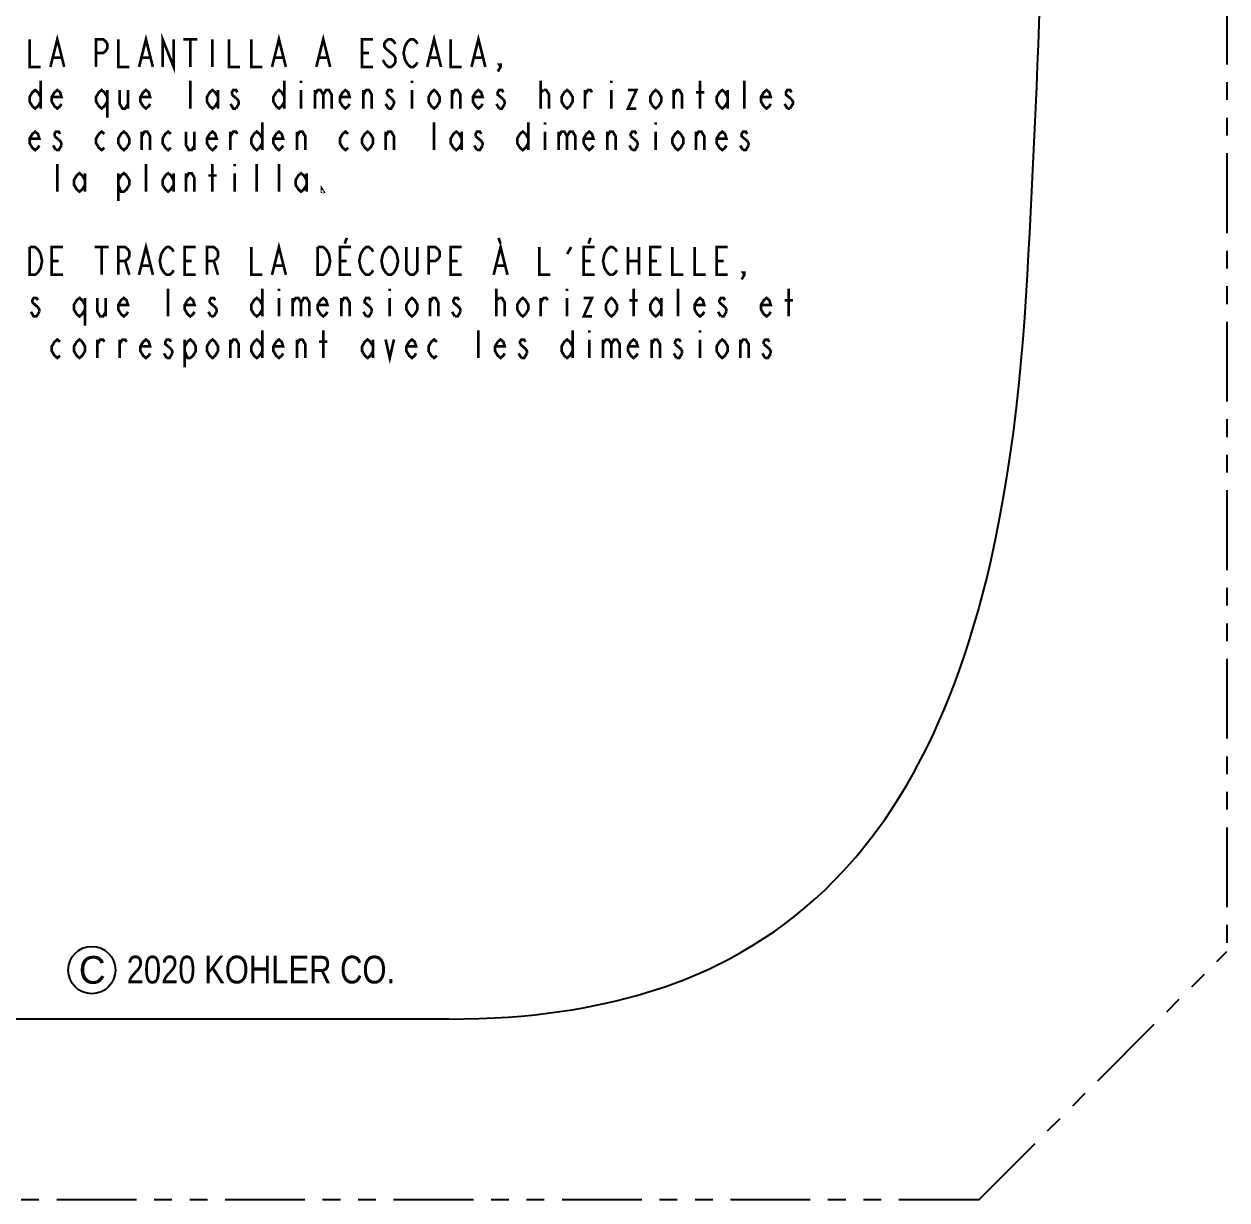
# Model space of a CAD drawing. Extents: x -347 to 953, y -714 to 758.
# Drawn here: x 615.07 to 621.85, y 50.3 to 56.92 of the extents above; entities that cross this region are included whole.
import ezdxf

# ---------------------------------------------------------------- set-up
doc = ezdxf.new("R2010")
doc.units = 0
doc.header["$MEASUREMENT"] = 0
doc.linetypes.add('PHANTOM', pattern=[0.8, 0.45, -0.05, 0.1, -0.05, 0.1, -0.05])
for name, color, linetype in [('___NOTE', 7, 'CONTINUOUS'), ('___SYMBOL', 7, 'CONTINUOUS'), ('_CURVE', 7, 'CONTINUOUS')]:
    doc.layers.add(name, color=color, linetype=linetype)
doc.styles.get("Standard").update_dxf_attribs({"font": 'arial.ttf'})
doc.styles.add('TEXTSTYLE_2', font='txt')

# ---------------------------------------------------------------- blocks, each defined once
blk = doc.blocks.new('COPYRIGHT_YEAR_BL2', base_point=(25.6811, 13.2373))
at = {"layer": '___SYMBOL', "color": 7, "linetype": 'Continuous'}
blk.add_circle((24.7118, 13.2373), 0.1332, dxfattribs=at)
at = {"layer": '___SYMBOL', "color": 7, "linetype": 'Continuous', "style": 'TEXTSTYLE_2'}
blk.add_text('C', height=0.1562, dxfattribs=at).set_placement((24.6387, 13.1603))
at = {"layer": '___SYMBOL', "color": 2, "linetype": 'Continuous', "width": 0.8}
blk.add_text('2020 KOHLER CO.', height=0.15625, dxfattribs=at).set_placement((24.9085, 13.162))

msp = doc.modelspace()

# ---------------------------------------------------------------- linework, layer by layer
at = {"layer": '___NOTE', "color": 2, "linetype": 'Continuous', "const_width": 0.015}
for points in [[(615.213691, 56.681349), (615.252753, 56.837599), (615.291816, 56.681349)], [(615.71369, 56.681349), (615.752752, 56.837599), (615.791815, 56.681349)], [(615.846503, 56.681349), (615.846503, 56.837599), (615.909003, 56.681349), (615.909003, 56.837599)], [(616.46369, 56.681349), (616.502753, 56.837599), (616.541816, 56.681349)], [(616.713691, 56.681349), (616.752753, 56.837599), (616.791816, 56.681349)], [(617.338691, 56.681349), (617.377753, 56.837599), (617.416817, 56.681349)], [(617.588692, 56.681349), (617.627753, 56.837599), (617.666814, 56.681349)], [(615.096503, 56.837599), (615.096503, 56.681349), (615.159003, 56.681349)], [(615.471503, 56.681349), (615.471503, 56.837599), (615.510566, 56.837599), (615.52619, 56.824578), (615.534002, 56.811557), (615.534002, 56.785516), (615.52619, 56.772495), (615.510566, 56.759474), (615.471503, 56.759474)], [(615.596503, 56.837599), (615.596503, 56.681349), (615.659003, 56.681349)], [(615.96369, 56.837599), (616.041815, 56.837599)], [(616.002753, 56.837599), (616.002753, 56.681349)], [(616.127753, 56.837599), (616.127753, 56.681349)], [(616.221502, 56.837599), (616.221502, 56.681349), (616.284003, 56.681349)], [(616.346503, 56.837599), (616.346503, 56.681349), (616.409003, 56.681349)], [(617.034003, 56.681349), (616.971503, 56.681349), (616.971503, 56.837599), (617.034003, 56.837599)], [(617.159004, 56.811557), (617.151189, 56.824578), (617.135565, 56.837599), (617.11994, 56.837599), (617.104316, 56.824578), (617.096503, 56.811557), (617.096503, 56.798536), (617.104316, 56.785516)], [(617.104316, 56.785516), (617.151189, 56.746453), (617.159004, 56.733432), (617.159004, 56.70739), (617.151189, 56.694369), (617.135565, 56.681349), (617.11994, 56.681349), (617.104316, 56.694369)], [(617.229314, 56.694369), (617.21369, 56.720411), (617.205878, 56.759474), (617.21369, 56.798536)], [(617.21369, 56.798536), (617.229314, 56.824578), (617.244942, 56.837599), (617.260566, 56.837599), (617.276191, 56.824578), (617.284003, 56.811557)], [(617.471502, 56.837599), (617.471502, 56.681349), (617.534003, 56.681349)], [(615.229315, 56.733432), (615.27619, 56.733432)], [(615.729316, 56.733432), (615.77619, 56.733432)], [(616.479315, 56.733432), (616.52619, 56.733432)], [(616.729315, 56.733432), (616.77619, 56.733432)], [(616.971503, 56.759474), (617.010566, 56.759474)], [(617.104316, 56.694369), (617.088691, 56.720411)], [(617.284003, 56.70739), (617.276191, 56.694369), (617.260566, 56.681349), (617.244942, 56.681349), (617.229314, 56.694369)], [(617.354316, 56.733432), (617.401189, 56.733432)], [(617.604316, 56.733432), (617.65119, 56.733432)], [(617.752752, 56.681349), (617.744939, 56.694369), (617.752752, 56.694369), (617.752752, 56.681349), (617.737127, 56.655307)], [(615.159003, 56.603223), (615.159003, 56.446974)], [(616.002753, 56.446974), (616.002753, 56.603223)], [(616.534003, 56.603223), (616.534003, 56.446974)], [(616.627753, 56.603223), (616.627753, 56.590202)], [(617.252754, 56.603223), (617.252754, 56.590202)], [(617.979315, 56.446974), (617.979315, 56.603223)], [(618.377754, 56.603223), (618.377754, 56.590202)], [(618.877754, 56.446974), (618.877754, 56.603223)], [(619.127752, 56.446974), (619.127752, 56.603223)], [(615.159003, 56.486035), (615.143378, 56.459995), (615.127753, 56.446974), (615.112127, 56.459995), (615.096503, 56.486035), (615.096503, 56.512077), (615.112127, 56.538119), (615.127753, 56.55114), (615.143378, 56.538119), (615.159003, 56.512077)], [(615.27619, 56.473016), (615.268378, 56.459995), (615.252753, 56.446974), (615.237127, 56.459995), (615.221503, 56.486035), (615.221503, 56.512077), (615.237127, 56.538119), (615.252753, 56.55114), (615.268378, 56.538119), (615.27619, 56.512077), (615.221503, 56.512077)], [(615.534002, 56.486035), (615.518378, 56.459995), (615.502753, 56.446974), (615.487128, 56.459995), (615.471503, 56.486035), (615.471503, 56.512077), (615.487128, 56.538119), (615.502753, 56.55114), (615.518378, 56.538119), (615.534002, 56.512077)], [(615.534002, 56.55114), (615.534002, 56.394891)], [(615.604315, 56.55114), (615.604315, 56.473016), (615.61994, 56.446974), (615.635566, 56.446974), (615.65119, 56.473016)], [(615.65119, 56.55114), (615.65119, 56.446974)], [(615.77619, 56.473016), (615.768378, 56.459995), (615.752752, 56.446974), (615.737128, 56.459995), (615.721503, 56.486035), (615.721503, 56.512077), (615.737128, 56.538119), (615.752752, 56.55114), (615.768378, 56.538119), (615.77619, 56.512077), (615.721503, 56.512077)], [(616.159003, 56.486035), (616.143377, 56.459995), (616.127753, 56.446974), (616.112128, 56.459995), (616.096502, 56.486035), (616.096502, 56.512077), (616.112128, 56.538119), (616.127753, 56.55114), (616.143377, 56.538119), (616.159003, 56.512077)], [(616.159003, 56.55114), (616.159003, 56.446974)], [(616.268377, 56.538119), (616.260565, 56.55114), (616.244941, 56.55114), (616.237128, 56.538119), (616.237128, 56.525098)], [(616.237128, 56.525098), (616.268377, 56.499056), (616.276191, 56.486035), (616.276191, 56.473016), (616.260565, 56.446974)], [(616.534003, 56.486035), (616.518378, 56.459995), (616.502753, 56.446974), (616.487127, 56.459995), (616.471503, 56.486035), (616.471503, 56.512077), (616.487127, 56.538119), (616.502753, 56.55114), (616.518378, 56.538119), (616.534003, 56.512077)], [(616.627753, 56.55114), (616.627753, 56.446974)], [(616.705878, 56.55114), (616.705878, 56.446974)], [(616.705878, 56.525098), (616.721503, 56.55114), (616.737127, 56.55114), (616.752753, 56.525098), (616.752753, 56.446974)], [(616.752753, 56.525098), (616.768378, 56.55114), (616.784002, 56.55114), (616.799628, 56.525098), (616.799628, 56.446974)], [(616.90119, 56.473016), (616.893378, 56.459995), (616.877753, 56.446974), (616.862128, 56.459995), (616.846503, 56.486035), (616.846503, 56.512077), (616.862128, 56.538119), (616.877753, 56.55114), (616.893378, 56.538119), (616.90119, 56.512077), (616.846503, 56.512077)], [(616.979315, 56.446974), (616.979315, 56.55114)], [(616.979315, 56.525098), (616.99494, 56.55114), (617.010566, 56.55114), (617.02619, 56.525098), (617.02619, 56.446974)], [(617.143377, 56.538119), (617.135565, 56.55114), (617.11994, 56.55114), (617.112128, 56.538119), (617.112128, 56.525098)], [(617.112128, 56.525098), (617.143377, 56.499056), (617.151189, 56.486035), (617.151189, 56.473016)], [(617.252754, 56.55114), (617.252754, 56.446974)], [(617.409002, 56.486035), (617.393377, 56.459995), (617.377753, 56.446974), (617.362128, 56.459995), (617.346504, 56.486035), (617.346504, 56.512077), (617.362128, 56.538119), (617.377753, 56.55114), (617.393377, 56.538119), (617.409002, 56.512077), (617.409002, 56.486035)], [(617.479315, 56.446974), (617.479315, 56.55114)], [(617.479315, 56.525098), (617.494939, 56.55114), (617.510566, 56.55114), (617.526191, 56.525098), (617.526191, 56.446974)], [(617.65119, 56.473016), (617.643377, 56.459995), (617.627753, 56.446974), (617.612128, 56.459995), (617.596504, 56.486035), (617.596504, 56.512077), (617.612128, 56.538119), (617.627753, 56.55114), (617.643377, 56.538119), (617.65119, 56.512077), (617.596504, 56.512077)], [(617.768379, 56.538119), (617.760567, 56.55114), (617.744939, 56.55114), (617.737127, 56.538119), (617.737127, 56.525098), (617.768379, 56.499056)], [(617.979315, 56.538119), (617.99494, 56.55114)], [(617.99494, 56.55114), (618.010564, 56.55114), (618.026191, 56.525098), (618.026191, 56.446974)], [(618.159002, 56.486035), (618.143378, 56.459995), (618.127753, 56.446974), (618.112129, 56.459995), (618.096502, 56.486035), (618.096502, 56.512077), (618.112129, 56.538119), (618.127753, 56.55114), (618.143378, 56.538119), (618.159002, 56.512077), (618.159002, 56.486035)], [(618.229315, 56.446974), (618.229315, 56.55114)], [(618.229315, 56.525098), (618.24494, 56.55114), (618.260564, 56.55114), (618.268377, 56.538119)], [(618.377754, 56.55114), (618.377754, 56.446974)], [(618.471503, 56.55114), (618.518377, 56.55114), (618.471503, 56.446974), (618.518377, 56.446974)], [(618.659003, 56.486035), (618.643378, 56.459995), (618.627754, 56.446974), (618.612127, 56.459995), (618.596502, 56.486035), (618.596502, 56.512077), (618.612127, 56.538119), (618.627754, 56.55114), (618.643378, 56.538119), (618.659003, 56.512077), (618.659003, 56.486035)], [(618.729316, 56.446974), (618.729316, 56.55114)], [(618.729316, 56.525098), (618.74494, 56.55114), (618.760565, 56.55114), (618.776189, 56.525098), (618.776189, 56.446974)], [(618.854315, 56.538119), (618.901191, 56.538119)], [(619.034002, 56.486035), (619.018377, 56.459995), (619.002753, 56.446974), (618.987128, 56.459995), (618.971504, 56.486035), (618.971504, 56.512077), (618.987128, 56.538119), (619.002753, 56.55114), (619.018377, 56.538119), (619.034002, 56.512077)], [(619.034002, 56.55114), (619.034002, 56.446974)], [(619.27619, 56.473016), (619.268378, 56.459995), (619.252753, 56.446974), (619.237129, 56.459995), (619.221504, 56.486035), (619.221504, 56.512077), (619.237129, 56.538119), (619.252753, 56.55114), (619.268378, 56.538119), (619.27619, 56.512077), (619.221504, 56.512077)], [(619.393379, 56.538119), (619.385564, 56.55114), (619.36994, 56.55114), (619.362127, 56.538119), (619.362127, 56.525098), (619.393379, 56.499056)], [(616.260565, 56.446974), (616.244941, 56.446974), (616.229315, 56.473016)], [(617.11994, 56.446974), (617.104316, 56.473016)], [(617.151189, 56.473016), (617.135565, 56.446974), (617.11994, 56.446974)], [(617.744939, 56.446974), (617.729315, 56.473016)], [(617.776191, 56.473016), (617.760567, 56.446974), (617.744939, 56.446974)], [(617.768379, 56.499056), (617.776191, 56.486035), (617.776191, 56.473016)], [(619.36994, 56.446974), (619.354315, 56.473016)], [(619.385564, 56.446974), (619.36994, 56.446974)], [(619.393379, 56.499056), (619.401191, 56.486035), (619.401191, 56.473016), (619.385564, 56.446974)], [(616.409003, 56.368849), (616.409003, 56.212598)], [(617.377753, 56.212598), (617.377753, 56.368849)], [(617.909002, 56.368849), (617.909002, 56.212598)], [(618.002752, 56.368849), (618.002752, 56.355828)], [(618.627754, 56.368849), (618.627754, 56.355828)], [(615.15119, 56.23864), (615.143378, 56.225619), (615.127753, 56.212598), (615.112127, 56.225619), (615.096503, 56.251661), (615.096503, 56.277703), (615.112127, 56.303745), (615.127753, 56.316765), (615.143378, 56.303745), (615.15119, 56.277703), (615.096503, 56.277703)], [(615.268378, 56.303745), (615.260565, 56.316765), (615.244941, 56.316765), (615.237127, 56.303745), (615.237127, 56.290724)], [(615.518378, 56.225619), (615.502753, 56.212598), (615.487128, 56.225619), (615.471503, 56.251661), (615.471503, 56.277703), (615.487128, 56.303745), (615.502753, 56.316765), (615.518378, 56.303745)], [(615.659003, 56.251661), (615.643378, 56.225619), (615.627752, 56.212598), (615.612128, 56.225619), (615.596503, 56.251661), (615.596503, 56.277703), (615.612128, 56.303745), (615.627752, 56.316765), (615.643378, 56.303745), (615.659003, 56.277703), (615.659003, 56.251661)], [(615.729316, 56.212598), (615.729316, 56.316765)], [(615.729316, 56.290724), (615.74494, 56.316765), (615.760566, 56.316765), (615.77619, 56.290724), (615.77619, 56.212598)], [(615.893378, 56.225619), (615.877752, 56.212598), (615.862128, 56.225619), (615.846503, 56.251661), (615.846503, 56.277703), (615.862128, 56.303745), (615.877752, 56.316765), (615.893378, 56.303745)], [(615.979316, 56.316765), (615.979316, 56.23864), (615.99494, 56.212598), (616.010565, 56.212598), (616.026191, 56.23864)], [(616.026191, 56.316765), (616.026191, 56.212598)], [(616.151191, 56.23864), (616.143377, 56.225619), (616.127753, 56.212598), (616.112128, 56.225619), (616.096502, 56.251661), (616.096502, 56.277703), (616.112128, 56.303745), (616.127753, 56.316765), (616.143377, 56.303745), (616.151191, 56.277703), (616.096502, 56.277703)], [(616.229315, 56.212598), (616.229315, 56.316765)], [(616.229315, 56.290724), (616.244941, 56.316765), (616.260565, 56.316765), (616.268377, 56.303745)], [(616.409003, 56.251661), (616.393377, 56.225619), (616.377753, 56.212598), (616.362128, 56.225619), (616.346503, 56.251661), (616.346503, 56.277703), (616.362128, 56.303745), (616.377753, 56.316765), (616.393377, 56.303745), (616.409003, 56.277703)], [(616.52619, 56.23864), (616.518378, 56.225619), (616.502753, 56.212598), (616.487127, 56.225619), (616.471503, 56.251661), (616.471503, 56.277703), (616.487127, 56.303745), (616.502753, 56.316765), (616.518378, 56.303745), (616.52619, 56.277703), (616.471503, 56.277703)], [(616.604315, 56.212598), (616.604315, 56.316765)], [(616.604315, 56.290724), (616.619941, 56.316765), (616.635565, 56.316765), (616.65119, 56.290724), (616.65119, 56.212598)], [(616.893378, 56.225619), (616.877753, 56.212598), (616.862128, 56.225619), (616.846503, 56.251661), (616.846503, 56.277703), (616.862128, 56.303745), (616.877753, 56.316765), (616.893378, 56.303745)], [(617.034003, 56.251661), (617.018378, 56.225619), (617.002752, 56.212598), (616.987128, 56.225619), (616.971503, 56.251661), (616.971503, 56.277703), (616.987128, 56.303745), (617.002752, 56.316765), (617.018378, 56.303745), (617.034003, 56.277703), (617.034003, 56.251661)], [(617.104316, 56.212598), (617.104316, 56.316765)], [(617.104316, 56.290724), (617.11994, 56.316765), (617.135565, 56.316765), (617.151189, 56.290724), (617.151189, 56.212598)], [(617.534003, 56.251661), (617.518379, 56.225619), (617.502754, 56.212598), (617.487127, 56.225619), (617.471502, 56.251661), (617.471502, 56.277703), (617.487127, 56.303745), (617.502754, 56.316765), (617.518379, 56.303745), (617.534003, 56.277703)], [(617.534003, 56.316765), (617.534003, 56.212598)], [(617.643377, 56.303745), (617.635565, 56.316765), (617.619941, 56.316765), (617.612128, 56.303745), (617.612128, 56.290724)], [(617.909002, 56.251661), (617.893378, 56.225619), (617.877753, 56.212598), (617.862129, 56.225619), (617.846504, 56.251661), (617.846504, 56.277703), (617.862129, 56.303745), (617.877753, 56.316765), (617.893378, 56.303745), (617.909002, 56.277703)], [(618.002752, 56.316765), (618.002752, 56.212598)], [(618.080877, 56.316765), (618.080877, 56.212598)], [(618.080877, 56.290724), (618.096502, 56.316765), (618.112129, 56.316765), (618.127753, 56.290724), (618.127753, 56.212598)], [(618.127753, 56.290724), (618.143378, 56.316765), (618.159002, 56.316765), (618.174627, 56.290724), (618.174627, 56.212598)], [(618.276192, 56.23864), (618.268377, 56.225619), (618.252752, 56.212598), (618.237128, 56.225619), (618.221503, 56.251661), (618.221503, 56.277703), (618.237128, 56.303745), (618.252752, 56.316765), (618.268377, 56.303745), (618.276192, 56.277703), (618.221503, 56.277703)], [(618.354314, 56.212598), (618.354314, 56.316765)], [(618.354314, 56.290724), (618.369941, 56.316765), (618.385566, 56.316765), (618.40119, 56.290724), (618.40119, 56.212598)], [(618.518377, 56.303745), (618.510565, 56.316765), (618.49494, 56.316765), (618.487128, 56.303745), (618.487128, 56.290724)], [(618.627754, 56.316765), (618.627754, 56.212598)], [(618.784002, 56.251661), (618.768377, 56.225619), (618.752753, 56.212598), (618.737128, 56.225619), (618.721504, 56.251661), (618.721504, 56.277703), (618.737128, 56.303745), (618.752753, 56.316765), (618.768377, 56.303745), (618.784002, 56.277703), (618.784002, 56.251661)], [(618.854315, 56.212598), (618.854315, 56.316765)], [(618.854315, 56.290724), (618.869939, 56.316765), (618.885566, 56.316765), (618.901191, 56.290724), (618.901191, 56.212598)], [(619.02619, 56.23864), (619.018377, 56.225619), (619.002753, 56.212598), (618.987128, 56.225619), (618.971504, 56.251661), (618.971504, 56.277703), (618.987128, 56.303745), (619.002753, 56.316765), (619.018377, 56.303745), (619.02619, 56.277703), (618.971504, 56.277703)], [(619.143379, 56.303745), (619.135567, 56.316765), (619.119939, 56.316765), (619.112127, 56.303745), (619.112127, 56.290724), (619.143379, 56.264682)], [(615.244941, 56.212598), (615.229315, 56.23864)], [(615.237127, 56.290724), (615.268378, 56.264682), (615.27619, 56.251661), (615.27619, 56.23864)], [(615.27619, 56.23864), (615.260565, 56.212598), (615.244941, 56.212598)], [(617.619941, 56.212598), (617.604316, 56.23864)], [(617.612128, 56.290724), (617.643377, 56.264682), (617.65119, 56.251661), (617.65119, 56.23864)], [(617.65119, 56.23864), (617.635565, 56.212598), (617.619941, 56.212598)], [(618.49494, 56.212598), (618.479316, 56.23864)], [(618.487128, 56.290724), (618.518377, 56.264682), (618.526189, 56.251661), (618.526189, 56.23864)], [(618.526189, 56.23864), (618.510565, 56.212598), (618.49494, 56.212598)], [(619.119939, 56.212598), (619.104315, 56.23864)], [(619.151191, 56.23864), (619.135567, 56.212598), (619.119939, 56.212598)], [(619.143379, 56.264682), (619.151191, 56.251661), (619.151191, 56.23864)], [(615.252753, 55.978224), (615.252753, 56.134473)], [(615.752752, 55.978224), (615.752752, 56.134473)], [(616.127753, 55.978224), (616.127753, 56.134473)], [(616.252753, 56.134473), (616.252753, 56.121452)], [(616.377753, 55.978224), (616.377753, 56.134473)], [(616.502753, 55.978224), (616.502753, 56.134473)], [(615.409002, 56.017287), (615.393378, 55.991245), (615.377753, 55.978224), (615.362127, 55.991245), (615.346503, 56.017287), (615.346503, 56.043328), (615.362127, 56.069369), (615.377753, 56.08239), (615.393378, 56.069369), (615.409002, 56.043328)], [(615.409002, 56.08239), (615.409002, 55.978224)], [(615.596503, 56.043328), (615.612128, 56.069369), (615.627752, 56.08239), (615.643378, 56.069369), (615.659003, 56.043328), (615.659003, 56.017287), (615.643378, 55.991245), (615.627752, 55.978224), (615.612128, 55.978224), (615.596503, 56.017287)], [(615.596503, 56.08239), (615.596503, 55.926141)], [(615.909003, 56.017287), (615.893378, 55.991245), (615.877752, 55.978224), (615.862128, 55.991245), (615.846503, 56.017287), (615.846503, 56.043328), (615.862128, 56.069369), (615.877752, 56.08239), (615.893378, 56.069369), (615.909003, 56.043328)], [(615.909003, 56.08239), (615.909003, 55.978224)], [(615.979316, 55.978224), (615.979316, 56.08239)], [(615.979316, 56.056348), (615.99494, 56.08239), (616.010565, 56.08239), (616.026191, 56.056348), (616.026191, 55.978224)], [(616.104316, 56.069369), (616.151191, 56.069369)], [(616.252753, 56.08239), (616.252753, 55.978224)], [(616.659002, 56.017287), (616.643378, 55.991245), (616.627753, 55.978224), (616.612127, 55.991245), (616.596503, 56.017287), (616.596503, 56.043328), (616.612127, 56.069369), (616.627753, 56.08239), (616.643378, 56.069369), (616.659002, 56.043328)], [(616.659002, 56.08239), (616.659002, 55.978224)], [(616.752753, 55.978224), (616.74494, 55.978224), (616.74494, 55.991245), (616.752753, 55.978224)], [(615.71369, 55.509474), (615.752752, 55.665723), (615.791815, 55.509474)], [(616.46369, 55.509474), (616.502753, 55.665723), (616.541816, 55.509474)], [(616.885566, 55.717807), (616.873846, 55.685255)], [(617.71369, 55.509474), (617.752752, 55.665723), (617.791816, 55.509474)], [(617.741035, 55.717807), (617.752752, 55.685255)], [(618.260564, 55.717807), (618.248847, 55.685255)], [(615.096503, 55.665723), (615.127753, 55.665723), (615.143378, 55.652702), (615.159003, 55.62666)], [(615.143378, 55.522495), (615.127753, 55.509474), (615.096503, 55.509474), (615.096503, 55.665723)], [(615.159003, 55.62666), (615.166816, 55.587599), (615.159003, 55.548537), (615.143378, 55.522495)], [(615.284002, 55.509474), (615.221503, 55.509474), (615.221503, 55.665723), (615.284002, 55.665723)], [(615.463691, 55.665723), (615.541815, 55.665723)], [(615.502753, 55.665723), (615.502753, 55.509474)], [(615.596503, 55.509474), (615.596503, 55.665723), (615.635566, 55.665723), (615.65119, 55.652702), (615.659003, 55.639681), (615.659003, 55.613641), (615.65119, 55.60062), (615.635566, 55.587599), (615.596503, 55.587599)], [(615.909003, 55.535516), (615.901191, 55.522495), (615.885565, 55.509474), (615.86994, 55.509474), (615.854316, 55.522495), (615.846503, 55.535516), (615.83869, 55.548537), (615.830878, 55.587599), (615.83869, 55.62666), (615.854316, 55.652702)], [(615.854316, 55.652702), (615.86994, 55.665723), (615.885565, 55.665723), (615.901191, 55.652702), (615.909003, 55.639681)], [(616.034003, 55.509474), (615.971502, 55.509474), (615.971502, 55.665723), (616.034003, 55.665723)], [(616.096502, 55.509474), (616.096502, 55.665723), (616.135565, 55.665723), (616.151191, 55.652702), (616.159003, 55.639681), (616.159003, 55.613641), (616.151191, 55.60062), (616.135565, 55.587599), (616.096502, 55.587599)], [(616.346503, 55.665723), (616.346503, 55.509474), (616.409003, 55.509474)], [(616.721503, 55.665723), (616.752753, 55.665723), (616.768378, 55.652702)], [(616.784002, 55.548537), (616.768378, 55.522495), (616.752753, 55.509474), (616.721503, 55.509474), (616.721503, 55.665723)], [(616.768378, 55.652702), (616.784002, 55.62666), (616.791816, 55.587599), (616.784002, 55.548537)], [(616.909002, 55.509474), (616.846503, 55.509474), (616.846503, 55.665723), (616.909002, 55.665723)], [(616.979315, 55.522495), (616.963691, 55.548537), (616.955877, 55.587599), (616.963691, 55.62666)], [(616.963691, 55.62666), (616.979315, 55.652702), (616.99494, 55.665723), (617.010566, 55.665723), (617.02619, 55.652702), (617.034003, 55.639681)], [(617.104316, 55.522495), (617.088691, 55.548537), (617.080879, 55.587599), (617.088691, 55.62666)], [(617.088691, 55.62666), (617.104316, 55.652702), (617.11994, 55.665723), (617.135565, 55.665723), (617.151189, 55.652702)], [(617.151189, 55.652702), (617.166816, 55.62666), (617.174629, 55.587599), (617.166816, 55.548537)], [(617.284003, 55.665723), (617.284003, 55.535516), (617.276191, 55.522495), (617.260566, 55.509474), (617.244942, 55.509474), (617.229314, 55.522495), (617.221502, 55.535516), (617.221502, 55.665723)], [(617.346504, 55.509474), (617.346504, 55.665723), (617.385565, 55.665723), (617.401189, 55.652702), (617.409002, 55.639681), (617.409002, 55.613641), (617.401189, 55.60062), (617.385565, 55.587599), (617.346504, 55.587599)], [(617.534003, 55.509474), (617.471502, 55.509474), (617.471502, 55.665723), (617.534003, 55.665723)], [(617.971503, 55.665723), (617.971503, 55.509474), (618.034004, 55.509474)], [(618.127753, 55.62666), (618.15119, 55.665723)], [(618.284004, 55.509474), (618.221503, 55.509474), (618.221503, 55.665723), (618.284004, 55.665723)], [(618.354314, 55.522495), (618.33869, 55.548537), (618.330877, 55.587599), (618.33869, 55.62666)], [(618.33869, 55.62666), (618.354314, 55.652702), (618.369941, 55.665723), (618.385566, 55.665723), (618.40119, 55.652702), (618.409003, 55.639681)], [(618.471503, 55.665723), (618.471503, 55.509474)], [(618.534004, 55.665723), (618.534004, 55.509474)], [(618.659003, 55.509474), (618.596502, 55.509474), (618.596502, 55.665723), (618.659003, 55.665723)], [(618.721504, 55.665723), (618.721504, 55.509474), (618.784002, 55.509474)], [(618.846502, 55.665723), (618.846502, 55.509474), (618.909003, 55.509474)], [(619.034002, 55.509474), (618.971504, 55.509474), (618.971504, 55.665723), (619.034002, 55.665723)], [(615.221503, 55.587599), (615.260565, 55.587599)], [(615.635566, 55.587599), (615.659003, 55.509474)], [(615.729316, 55.561557), (615.77619, 55.561557)], [(615.971502, 55.587599), (616.010565, 55.587599)], [(616.135565, 55.587599), (616.159003, 55.509474)], [(616.479315, 55.561557), (616.52619, 55.561557)], [(616.846503, 55.587599), (616.885566, 55.587599)], [(617.471502, 55.587599), (617.510566, 55.587599)], [(617.729315, 55.561557), (617.776191, 55.561557)], [(618.221503, 55.587599), (618.260564, 55.587599)], [(618.471503, 55.587599), (618.534004, 55.587599)], [(618.596502, 55.587599), (618.635566, 55.587599)], [(618.971504, 55.587599), (619.010565, 55.587599)], [(617.034003, 55.535516), (617.02619, 55.522495), (617.010566, 55.509474), (616.99494, 55.509474), (616.979315, 55.522495)], [(617.166816, 55.548537), (617.151189, 55.522495), (617.135565, 55.509474), (617.11994, 55.509474), (617.104316, 55.522495)], [(618.409003, 55.535516), (618.40119, 55.522495), (618.385566, 55.509474), (618.369941, 55.509474), (618.354314, 55.522495)], [(619.127752, 55.509474), (619.119939, 55.522495), (619.127752, 55.522495), (619.127752, 55.509474), (619.112127, 55.483432)], [(615.877752, 55.275098), (615.877752, 55.431349)], [(616.409003, 55.431349), (616.409003, 55.275098)], [(616.502753, 55.431349), (616.502753, 55.418328)], [(617.127752, 55.431349), (617.127752, 55.418328)], [(617.729315, 55.275098), (617.729315, 55.431349)], [(618.127753, 55.431349), (618.127753, 55.418328)], [(618.502752, 55.275098), (618.502752, 55.431349)], [(618.752753, 55.275098), (618.752753, 55.431349)], [(619.377752, 55.275098), (619.377752, 55.431349)], [(615.143378, 55.366244), (615.135565, 55.379265), (615.119941, 55.379265), (615.112127, 55.366244), (615.112127, 55.353223)], [(615.112127, 55.353223), (615.143378, 55.327182), (615.15119, 55.314161), (615.15119, 55.30114)], [(615.409002, 55.314161), (615.393378, 55.288119), (615.377753, 55.275098), (615.362127, 55.288119), (615.346503, 55.314161), (615.346503, 55.340203), (615.362127, 55.366244), (615.377753, 55.379265), (615.393378, 55.366244), (615.409002, 55.340203)], [(615.409002, 55.379265), (615.409002, 55.223015)], [(615.479315, 55.379265), (615.479315, 55.30114), (615.49494, 55.275098), (615.510566, 55.275098), (615.52619, 55.30114)], [(615.52619, 55.379265), (615.52619, 55.275098)], [(615.65119, 55.30114), (615.643378, 55.288119), (615.627752, 55.275098), (615.612128, 55.288119), (615.596503, 55.314161), (615.596503, 55.340203), (615.612128, 55.366244), (615.627752, 55.379265), (615.643378, 55.366244), (615.65119, 55.340203), (615.596503, 55.340203)], [(616.026191, 55.30114), (616.018378, 55.288119), (616.002753, 55.275098), (615.987128, 55.288119), (615.971502, 55.314161), (615.971502, 55.340203), (615.987128, 55.366244), (616.002753, 55.379265), (616.018378, 55.366244), (616.026191, 55.340203), (615.971502, 55.340203)], [(616.143377, 55.366244), (616.135565, 55.379265), (616.11994, 55.379265), (616.112128, 55.366244), (616.112128, 55.353223)], [(616.112128, 55.353223), (616.143377, 55.327182), (616.151191, 55.314161), (616.151191, 55.30114), (616.135565, 55.275098)], [(616.409003, 55.314161), (616.393377, 55.288119), (616.377753, 55.275098), (616.362128, 55.288119), (616.346503, 55.314161), (616.346503, 55.340203), (616.362128, 55.366244), (616.377753, 55.379265), (616.393377, 55.366244), (616.409003, 55.340203)], [(616.502753, 55.379265), (616.502753, 55.275098)], [(616.580878, 55.379265), (616.580878, 55.275098)], [(616.580878, 55.353223), (616.596503, 55.379265), (616.612127, 55.379265), (616.627753, 55.353223), (616.627753, 55.275098)], [(616.627753, 55.353223), (616.643378, 55.379265), (616.659002, 55.379265), (616.674628, 55.353223), (616.674628, 55.275098)], [(616.77619, 55.30114), (616.768378, 55.288119), (616.752753, 55.275098), (616.737127, 55.288119), (616.721503, 55.314161), (616.721503, 55.340203), (616.737127, 55.366244), (616.752753, 55.379265), (616.768378, 55.366244), (616.77619, 55.340203), (616.721503, 55.340203)], [(616.854315, 55.275098), (616.854315, 55.379265)], [(616.854315, 55.353223), (616.86994, 55.379265), (616.885566, 55.379265), (616.90119, 55.353223), (616.90119, 55.275098)], [(617.018378, 55.366244), (617.010566, 55.379265), (616.99494, 55.379265), (616.987128, 55.366244), (616.987128, 55.353223), (617.018378, 55.327182)], [(617.127752, 55.379265), (617.127752, 55.275098)], [(617.284003, 55.314161), (617.268378, 55.288119), (617.252754, 55.275098), (617.237127, 55.288119), (617.221502, 55.314161), (617.221502, 55.340203), (617.237127, 55.366244), (617.252754, 55.379265), (617.268378, 55.366244), (617.284003, 55.340203), (617.284003, 55.314161)], [(617.354316, 55.275098), (617.354316, 55.379265)], [(617.354316, 55.353223), (617.36994, 55.379265), (617.385565, 55.379265), (617.401189, 55.353223), (617.401189, 55.275098)], [(617.518379, 55.366244), (617.510566, 55.379265), (617.494939, 55.379265), (617.487127, 55.366244), (617.487127, 55.353223)], [(617.487127, 55.353223), (617.518379, 55.327182), (617.526191, 55.314161), (617.526191, 55.30114)], [(617.729315, 55.366244), (617.744939, 55.379265)], [(617.744939, 55.379265), (617.760567, 55.379265), (617.776191, 55.353223), (617.776191, 55.275098)], [(617.909002, 55.314161), (617.893378, 55.288119), (617.877753, 55.275098), (617.862129, 55.288119), (617.846504, 55.314161), (617.846504, 55.340203), (617.862129, 55.366244), (617.877753, 55.379265), (617.893378, 55.366244), (617.909002, 55.340203), (617.909002, 55.314161)], [(617.979315, 55.275098), (617.979315, 55.379265)], [(617.979315, 55.353223), (617.99494, 55.379265), (618.010564, 55.379265), (618.018379, 55.366244)], [(618.127753, 55.379265), (618.127753, 55.275098)], [(618.221503, 55.379265), (618.268377, 55.379265), (618.221503, 55.275098), (618.268377, 55.275098)], [(618.409003, 55.314161), (618.393378, 55.288119), (618.377754, 55.275098), (618.362129, 55.288119), (618.346502, 55.314161), (618.346502, 55.340203), (618.362129, 55.366244), (618.377754, 55.379265), (618.393378, 55.366244), (618.409003, 55.340203), (618.409003, 55.314161)], [(618.479316, 55.366244), (618.526189, 55.366244)], [(618.659003, 55.314161), (618.643378, 55.288119), (618.627754, 55.275098), (618.612127, 55.288119), (618.596502, 55.314161), (618.596502, 55.340203), (618.612127, 55.366244), (618.627754, 55.379265), (618.643378, 55.366244), (618.659003, 55.340203)], [(618.659003, 55.379265), (618.659003, 55.275098)], [(618.901191, 55.30114), (618.893379, 55.288119), (618.877754, 55.275098), (618.862127, 55.288119), (618.846502, 55.314161), (618.846502, 55.340203), (618.862127, 55.366244), (618.877754, 55.379265), (618.893379, 55.366244), (618.901191, 55.340203), (618.846502, 55.340203)], [(619.018377, 55.366244), (619.010565, 55.379265), (618.994941, 55.379265), (618.987128, 55.366244), (618.987128, 55.353223)], [(618.987128, 55.353223), (619.018377, 55.327182), (619.02619, 55.314161), (619.02619, 55.30114)], [(619.27619, 55.30114), (619.268378, 55.288119), (619.252753, 55.275098), (619.237129, 55.288119), (619.221504, 55.314161), (619.221504, 55.340203), (619.237129, 55.366244), (619.252753, 55.379265), (619.268378, 55.366244), (619.27619, 55.340203), (619.221504, 55.340203)], [(619.354315, 55.366244), (619.401191, 55.366244)], [(615.15119, 55.30114), (615.135565, 55.275098), (615.119941, 55.275098), (615.112127, 55.288119), (615.104315, 55.30114)], [(616.11994, 55.275098), (616.104316, 55.30114)], [(616.99494, 55.275098), (616.979315, 55.30114)], [(617.02619, 55.30114), (617.010566, 55.275098), (616.99494, 55.275098)], [(617.018378, 55.327182), (617.02619, 55.314161), (617.02619, 55.30114)], [(617.494939, 55.275098), (617.479315, 55.30114)], [(617.526191, 55.30114), (617.510566, 55.275098), (617.494939, 55.275098)], [(618.994941, 55.275098), (618.979316, 55.30114)], [(619.02619, 55.30114), (619.010565, 55.275098), (618.994941, 55.275098)], [(616.135565, 55.275098), (616.11994, 55.275098)], [(615.268378, 55.053745), (615.252753, 55.040724), (615.237127, 55.053745), (615.221503, 55.079786), (615.221503, 55.105828), (615.237127, 55.13187), (615.252753, 55.144891), (615.268378, 55.13187)], [(615.409002, 55.079786), (615.393378, 55.053745), (615.377753, 55.040724), (615.362127, 55.053745), (615.346503, 55.079786), (615.346503, 55.105828), (615.362127, 55.13187), (615.377753, 55.144891), (615.393378, 55.13187), (615.409002, 55.105828), (615.409002, 55.079786)], [(615.77619, 55.066766), (615.768378, 55.053745), (615.752752, 55.040724), (615.737128, 55.053745), (615.721503, 55.079786), (615.721503, 55.105828), (615.737128, 55.13187), (615.752752, 55.144891), (615.768378, 55.13187), (615.77619, 55.105828), (615.721503, 55.105828)], [(615.971502, 55.105828), (615.987128, 55.13187), (616.002753, 55.144891), (616.018378, 55.13187), (616.034003, 55.105828), (616.034003, 55.079786), (616.018378, 55.053745), (616.002753, 55.040724), (615.987128, 55.040724), (615.971502, 55.079786)], [(616.159003, 55.079786), (616.143377, 55.053745), (616.127753, 55.040724), (616.112128, 55.053745), (616.096502, 55.079786), (616.096502, 55.105828), (616.112128, 55.13187), (616.127753, 55.144891), (616.143377, 55.13187), (616.159003, 55.105828), (616.159003, 55.079786)], [(616.409003, 55.079786), (616.393377, 55.053745), (616.377753, 55.040724), (616.362128, 55.053745), (616.346503, 55.079786), (616.346503, 55.105828), (616.362128, 55.13187), (616.377753, 55.144891), (616.393377, 55.13187), (616.409003, 55.105828)], [(616.409003, 55.196973), (616.409003, 55.040724)], [(616.52619, 55.066766), (616.518378, 55.053745), (616.502753, 55.040724), (616.487127, 55.053745), (616.471503, 55.079786), (616.471503, 55.105828), (616.487127, 55.13187), (616.502753, 55.144891), (616.518378, 55.13187), (616.52619, 55.105828), (616.471503, 55.105828)], [(616.752753, 55.040724), (616.752753, 55.196973)], [(617.034003, 55.079786), (617.018378, 55.053745), (617.002752, 55.040724), (616.987128, 55.053745), (616.971503, 55.079786), (616.971503, 55.105828), (616.987128, 55.13187), (617.002752, 55.144891), (617.018378, 55.13187), (617.034003, 55.105828)], [(617.276191, 55.066766), (617.268378, 55.053745), (617.252754, 55.040724), (617.237127, 55.053745), (617.221502, 55.079786), (617.221502, 55.105828), (617.237127, 55.13187), (617.252754, 55.144891), (617.268378, 55.13187), (617.276191, 55.105828), (617.221502, 55.105828)], [(617.393377, 55.053745), (617.377753, 55.040724), (617.362128, 55.053745), (617.346504, 55.079786), (617.346504, 55.105828), (617.362128, 55.13187), (617.377753, 55.144891), (617.393377, 55.13187)], [(617.627753, 55.040724), (617.627753, 55.196973)], [(617.776191, 55.066766), (617.768379, 55.053745), (617.752752, 55.040724), (617.737127, 55.053745), (617.721503, 55.079786), (617.721503, 55.105828), (617.737127, 55.13187), (617.752752, 55.144891), (617.768379, 55.13187), (617.776191, 55.105828), (617.721503, 55.105828)], [(618.159002, 55.079786), (618.143378, 55.053745), (618.127753, 55.040724), (618.112129, 55.053745), (618.096502, 55.079786), (618.096502, 55.105828), (618.112129, 55.13187), (618.127753, 55.144891), (618.143378, 55.13187), (618.159002, 55.105828)], [(618.159002, 55.196973), (618.159002, 55.040724)], [(618.252752, 55.196973), (618.252752, 55.183953)], [(618.526189, 55.066766), (618.518377, 55.053745), (618.502752, 55.040724), (618.487128, 55.053745), (618.471503, 55.079786), (618.471503, 55.105828), (618.487128, 55.13187), (618.502752, 55.144891), (618.518377, 55.13187), (618.526189, 55.105828), (618.471503, 55.105828)], [(618.877754, 55.196973), (618.877754, 55.183953)], [(619.034002, 55.079786), (619.018377, 55.053745), (619.002753, 55.040724), (618.987128, 55.053745), (618.971504, 55.079786), (618.971504, 55.105828), (618.987128, 55.13187), (619.002753, 55.144891), (619.018377, 55.13187), (619.034002, 55.105828), (619.034002, 55.079786)], [(615.479315, 55.040724), (615.479315, 55.144891)], [(615.479315, 55.118849), (615.49494, 55.144891), (615.510566, 55.144891), (615.518378, 55.13187)], [(615.604315, 55.040724), (615.604315, 55.144891)], [(615.604315, 55.118849), (615.61994, 55.144891), (615.635566, 55.144891), (615.643378, 55.13187)], [(615.893378, 55.13187), (615.885565, 55.144891), (615.86994, 55.144891), (615.862128, 55.13187), (615.862128, 55.118849), (615.893378, 55.092807)], [(615.893378, 55.092807), (615.901191, 55.079786), (615.901191, 55.066766)], [(615.971502, 55.144891), (615.971502, 54.98864)], [(616.229315, 55.040724), (616.229315, 55.144891)], [(616.229315, 55.118849), (616.244941, 55.144891), (616.260565, 55.144891), (616.276191, 55.118849), (616.276191, 55.040724)], [(616.604315, 55.040724), (616.604315, 55.144891)], [(616.604315, 55.118849), (616.619941, 55.144891), (616.635565, 55.144891), (616.65119, 55.118849), (616.65119, 55.040724)], [(616.729315, 55.13187), (616.77619, 55.13187)], [(617.034003, 55.144891), (617.034003, 55.040724)], [(617.104316, 55.144891), (617.127752, 55.040724), (617.151189, 55.144891)], [(617.893378, 55.13187), (617.885565, 55.144891), (617.869941, 55.144891), (617.862129, 55.13187), (617.862129, 55.118849)], [(617.862129, 55.118849), (617.893378, 55.092807), (617.90119, 55.079786), (617.90119, 55.066766)], [(618.252752, 55.144891), (618.252752, 55.040724)], [(618.330877, 55.144891), (618.330877, 55.040724)], [(618.330877, 55.118849), (618.346502, 55.144891), (618.362129, 55.144891), (618.377754, 55.118849), (618.377754, 55.040724)], [(618.377754, 55.118849), (618.393378, 55.144891), (618.409003, 55.144891), (618.424627, 55.118849), (618.424627, 55.040724)], [(618.604314, 55.040724), (618.604314, 55.144891)], [(618.604314, 55.118849), (618.619942, 55.144891), (618.635566, 55.144891), (618.651191, 55.118849), (618.651191, 55.040724)], [(618.768377, 55.13187), (618.760565, 55.144891), (618.74494, 55.144891), (618.737128, 55.13187), (618.737128, 55.118849)], [(618.737128, 55.118849), (618.768377, 55.092807), (618.776189, 55.079786), (618.776189, 55.066766)], [(618.877754, 55.144891), (618.877754, 55.040724)], [(619.104315, 55.040724), (619.104315, 55.144891)], [(619.104315, 55.118849), (619.119939, 55.144891), (619.135567, 55.144891), (619.151191, 55.118849), (619.151191, 55.040724)], [(619.268378, 55.13187), (619.260565, 55.144891), (619.244941, 55.144891), (619.237129, 55.13187), (619.237129, 55.118849)], [(619.237129, 55.118849), (619.268378, 55.092807), (619.27619, 55.079786), (619.27619, 55.066766)], [(615.86994, 55.040724), (615.854316, 55.066766)], [(615.901191, 55.066766), (615.885565, 55.040724), (615.86994, 55.040724)], [(617.869941, 55.040724), (617.854316, 55.066766)], [(617.90119, 55.066766), (617.885565, 55.040724), (617.869941, 55.040724)], [(618.74494, 55.040724), (618.729316, 55.066766)], [(618.776189, 55.066766), (618.760565, 55.040724), (618.74494, 55.040724)], [(619.244941, 55.040724), (619.229316, 55.066766)], [(619.27619, 55.066766), (619.260565, 55.040724), (619.244941, 55.040724)]]:
    msp.add_lwpolyline(points, dxfattribs=at)
at = {"layer": '_CURVE', "color": 8, "linetype": 'PHANTOM'}
for p, q in [((621.849254, 66.645006), (621.849254, 51.695006)), ((620.449254, 50.295006), (621.849254, 51.695006)), ((620.449254, 50.295006), (606.999254, 50.295006))]:
    msp.add_line(p, q, dxfattribs=at)
at = {"layer": '_CURVE', "color": 7, "linetype": 'Continuous'}
msp.add_line((617.462507, 51.314391), (610.084227, 51.314391), dxfattribs=at)
msp.add_lwpolyline([(617.462506, 51.314391), (617.547687, 51.315075), (617.63285, 51.317217), (617.717962, 51.320883), (617.794734, 51.325559), (617.871411, 51.331585), (617.947963, 51.339018), (618.017532, 51.347056), (618.086944, 51.35635), (618.156169, 51.366947), (618.219829, 51.377916), (618.283274, 51.390067), (618.346473, 51.403436), (618.405246, 51.417052), (618.463748, 51.431788), (618.52195, 51.447667), (618.576432, 51.463683), (618.630593, 51.480754), (618.684403, 51.498899), (618.73516, 51.517145), (618.785547, 51.536389), (618.835536, 51.556646), (618.883102, 51.577044), (618.93025, 51.598391), (618.976953, 51.620695), (619.04409, 51.65488), (619.11015, 51.691102), (619.173785, 51.728582), (619.236238, 51.767998), (619.296857, 51.808923), (619.356186, 51.851696), (619.414188, 51.896297), (619.470788, 51.942665), (619.526507, 51.991263), (619.580706, 52.04155), (619.634462, 52.094591), (619.686573, 52.149249), (619.721459, 52.187752), (619.755555, 52.226956), (619.788859, 52.266834), (619.822738, 52.309101), (619.855758, 52.352041), (619.887924, 52.395625), (619.920867, 52.442169), (619.952877, 52.489359), (619.983966, 52.537161), (620.016031, 52.588638), (620.047083, 52.640733), (620.077138, 52.69341), (620.108339, 52.750614), (620.138436, 52.808406), (620.167454, 52.866749), (620.197754, 52.930639), (620.226848, 52.995087), (620.254771, 53.060052), (620.284057, 53.131759), (620.312026, 53.203991), (620.338722, 53.276703), (620.366839, 53.357692), (620.393511, 53.439169), (620.418795, 53.521088), (620.445487, 53.613138), (620.47059, 53.705635), (620.494176, 53.798531), (620.519068, 53.903822), (620.542207, 54.009513), (620.56368, 54.115555), (620.586244, 54.236847), (620.606866, 54.358484), (620.625657, 54.480419), (620.645135, 54.620899), (620.662469, 54.761661), (620.677789, 54.902658), (620.689479, 55.024401), (620.699833, 55.146265), (620.708917, 55.268229), (620.716797, 55.390271)], dxfattribs=at)
msp.add_arc((557.599254, 59.170006), 63.230615, 356.57298869, 3.4270116, dxfattribs=at)

# ---------------------------------------------------------------- block references
at = {"layer": '___SYMBOL', "color": 2, "linetype": 'Continuous'}
msp.add_blockref('COPYRIGHT_YEAR_BL2', (616.41667, 51.590536), dxfattribs=at)

doc.saveas('drawing.dxf')
